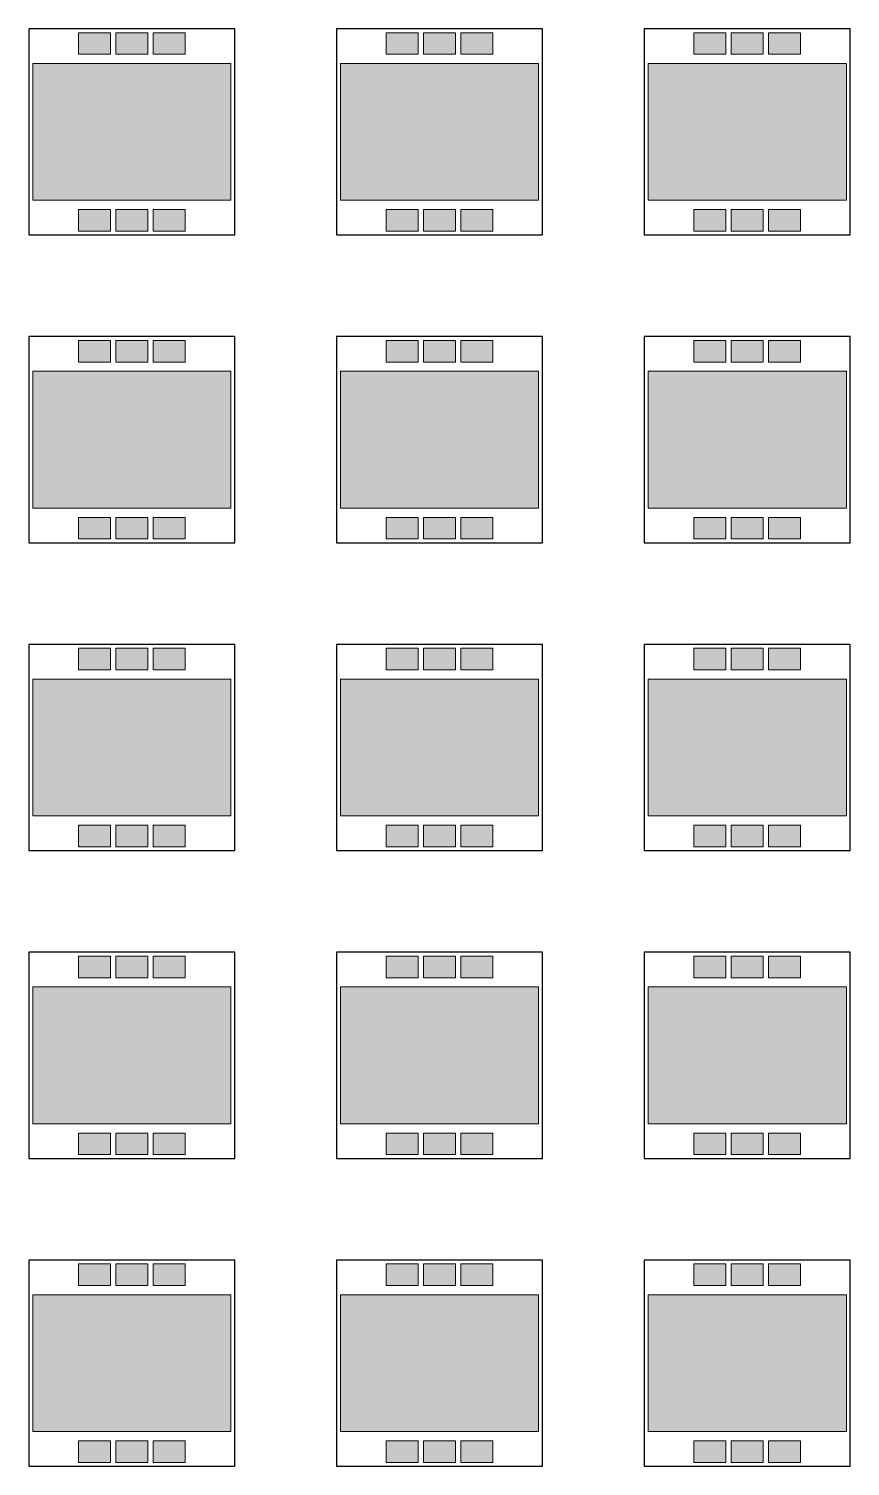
# Model space of a CAD drawing. Header units: inches. Extents: x -25 to 732, y -408 to 27.
# Drawn here: x 305.2 to 425.4, y -201.4 to 8.7 of the extents above; entities that cross this region are included whole.
import ezdxf

# ---------------------------------------------------------------- set-up
doc = ezdxf.new("R2010")
doc.units = ezdxf.units.IN
doc.header["$MEASUREMENT"] = 0
doc.layers.add('holder_squares', color=220, linetype='Continuous')
doc.layers.add('Layer 1', color=7, linetype='Continuous')

# ---------------------------------------------------------------- blocks, each defined once
blk = doc.blocks.new('block 37')
at = {"layer": 'Layer 1', "true_color": 0xffffff}
h = blk.add_hatch(color=7, dxfattribs=at)
h.dxf.hatch_style = 2
h.paths.add_polyline_path([(317.17, 5.01), (312.46, 5.01), (312.46, 8.16), (317.17, 8.16)])
h = blk.add_hatch(color=7, dxfattribs=at)
h.dxf.hatch_style = 2
h.paths.add_polyline_path([(322.64, 5.01), (317.92, 5.01), (317.92, 8.16), (322.64, 8.16)])
h = blk.add_hatch(color=7, dxfattribs=at)
h.dxf.hatch_style = 2
h.paths.add_polyline_path([(328.1, 5.01), (323.38, 5.01), (323.38, 8.16), (328.1, 8.16)])
at = {"layer": 'Layer 1', "lineweight": 0}
for points in [[(317.17, 5.01), (312.46, 5.01), (312.46, 8.16), (317.17, 8.16), (317.17, 5.01)], [(322.64, 5.01), (317.92, 5.01), (317.92, 8.16), (322.64, 8.16), (322.64, 5.01)], [(328.1, 5.01), (323.38, 5.01), (323.38, 8.16), (328.1, 8.16), (328.1, 5.01)]]:
    blk.add_lwpolyline(points, dxfattribs=at)
blk = doc.blocks.new('block 38')
at = {"layer": 'Layer 1', "true_color": 0xffffff}
h = blk.add_hatch(color=7, dxfattribs=at)
h.dxf.hatch_style = 2
h.paths.add_polyline_path([(317.17, -20.86), (312.46, -20.86), (312.46, -17.71), (317.17, -17.71)])
h = blk.add_hatch(color=7, dxfattribs=at)
h.dxf.hatch_style = 2
h.paths.add_polyline_path([(322.64, -20.86), (317.92, -20.86), (317.92, -17.71), (322.64, -17.71)])
h = blk.add_hatch(color=7, dxfattribs=at)
h.dxf.hatch_style = 2
h.paths.add_polyline_path([(328.1, -20.86), (323.38, -20.86), (323.38, -17.71), (328.1, -17.71)])
at = {"layer": 'Layer 1', "lineweight": 0}
for points in [[(317.17, -20.86), (312.46, -20.86), (312.46, -17.71), (317.17, -17.71), (317.17, -20.86)], [(322.64, -20.86), (317.92, -20.86), (317.92, -17.71), (322.64, -17.71), (322.64, -20.86)], [(328.1, -20.86), (323.38, -20.86), (323.38, -17.71), (328.1, -17.71), (328.1, -20.86)]]:
    blk.add_lwpolyline(points, dxfattribs=at)
blk = doc.blocks.new('block 36')
at = {"layer": 'Layer 1', "true_color": 0xffffff}
h = blk.add_hatch(color=7, dxfattribs=at)
h.dxf.hatch_style = 2
h.paths.add_polyline_path([(334.78, -16.34), (305.78, -16.34), (305.78, 3.66), (334.78, 3.66)])
at = {"layer": 'Layer 1', "lineweight": 0}
blk.add_lwpolyline([(334.78, -16.34), (305.78, -16.34), (305.78, 3.66), (334.78, 3.66), (334.78, -16.34)], dxfattribs=at)
at = {"layer": 'Layer 1'}
for name in ['block 37', 'block 38']:
    blk.add_blockref(name, (0, 0), dxfattribs=at)
blk = doc.blocks.new('block 35')
at = {"layer": 'Layer 1'}
blk.add_blockref('block 36', (0, 0), dxfattribs=at)
blk = doc.blocks.new('block 41')
at = {"layer": 'Layer 1', "true_color": 0xffffff}
h = blk.add_hatch(color=7, dxfattribs=at)
h.dxf.hatch_style = 2
h.paths.add_polyline_path([(362.17, 5.01), (357.46, 5.01), (357.46, 8.16), (362.17, 8.16)])
h = blk.add_hatch(color=7, dxfattribs=at)
h.dxf.hatch_style = 2
h.paths.add_polyline_path([(367.64, 5.01), (362.92, 5.01), (362.92, 8.16), (367.64, 8.16)])
h = blk.add_hatch(color=7, dxfattribs=at)
h.dxf.hatch_style = 2
h.paths.add_polyline_path([(373.1, 5.01), (368.38, 5.01), (368.38, 8.16), (373.1, 8.16)])
at = {"layer": 'Layer 1', "lineweight": 0}
for points in [[(362.17, 5.01), (357.46, 5.01), (357.46, 8.16), (362.17, 8.16), (362.17, 5.01)], [(367.64, 5.01), (362.92, 5.01), (362.92, 8.16), (367.64, 8.16), (367.64, 5.01)], [(373.1, 5.01), (368.38, 5.01), (368.38, 8.16), (373.1, 8.16), (373.1, 5.01)]]:
    blk.add_lwpolyline(points, dxfattribs=at)
blk = doc.blocks.new('block 42')
at = {"layer": 'Layer 1', "true_color": 0xffffff}
h = blk.add_hatch(color=7, dxfattribs=at)
h.dxf.hatch_style = 2
h.paths.add_polyline_path([(362.17, -20.86), (357.46, -20.86), (357.46, -17.71), (362.17, -17.71)])
h = blk.add_hatch(color=7, dxfattribs=at)
h.dxf.hatch_style = 2
h.paths.add_polyline_path([(367.64, -20.86), (362.92, -20.86), (362.92, -17.71), (367.64, -17.71)])
h = blk.add_hatch(color=7, dxfattribs=at)
h.dxf.hatch_style = 2
h.paths.add_polyline_path([(373.1, -20.86), (368.38, -20.86), (368.38, -17.71), (373.1, -17.71)])
at = {"layer": 'Layer 1', "lineweight": 0}
for points in [[(362.17, -20.86), (357.46, -20.86), (357.46, -17.71), (362.17, -17.71), (362.17, -20.86)], [(367.64, -20.86), (362.92, -20.86), (362.92, -17.71), (367.64, -17.71), (367.64, -20.86)], [(373.1, -20.86), (368.38, -20.86), (368.38, -17.71), (373.1, -17.71), (373.1, -20.86)]]:
    blk.add_lwpolyline(points, dxfattribs=at)
blk = doc.blocks.new('block 40')
at = {"layer": 'Layer 1', "true_color": 0xffffff}
h = blk.add_hatch(color=7, dxfattribs=at)
h.dxf.hatch_style = 2
h.paths.add_polyline_path([(379.78, -16.34), (350.78, -16.34), (350.78, 3.66), (379.78, 3.66)])
at = {"layer": 'Layer 1', "lineweight": 0}
blk.add_lwpolyline([(379.78, -16.34), (350.78, -16.34), (350.78, 3.66), (379.78, 3.66), (379.78, -16.34)], dxfattribs=at)
at = {"layer": 'Layer 1'}
for name in ['block 41', 'block 42']:
    blk.add_blockref(name, (0, 0), dxfattribs=at)
blk = doc.blocks.new('block 39')
at = {"layer": 'Layer 1'}
blk.add_blockref('block 40', (0, 0), dxfattribs=at)
blk = doc.blocks.new('block 45')
at = {"layer": 'Layer 1', "true_color": 0xffffff}
h = blk.add_hatch(color=7, dxfattribs=at)
h.dxf.hatch_style = 2
h.paths.add_polyline_path([(407.17, 5.01), (402.46, 5.01), (402.46, 8.16), (407.17, 8.16)])
h = blk.add_hatch(color=7, dxfattribs=at)
h.dxf.hatch_style = 2
h.paths.add_polyline_path([(412.64, 5.01), (407.92, 5.01), (407.92, 8.16), (412.64, 8.16)])
h = blk.add_hatch(color=7, dxfattribs=at)
h.dxf.hatch_style = 2
h.paths.add_polyline_path([(418.1, 5.01), (413.38, 5.01), (413.38, 8.16), (418.1, 8.16)])
at = {"layer": 'Layer 1', "lineweight": 0}
for points in [[(407.17, 5.01), (402.46, 5.01), (402.46, 8.16), (407.17, 8.16), (407.17, 5.01)], [(412.64, 5.01), (407.92, 5.01), (407.92, 8.16), (412.64, 8.16), (412.64, 5.01)], [(418.1, 5.01), (413.38, 5.01), (413.38, 8.16), (418.1, 8.16), (418.1, 5.01)]]:
    blk.add_lwpolyline(points, dxfattribs=at)
blk = doc.blocks.new('block 46')
at = {"layer": 'Layer 1', "true_color": 0xffffff}
h = blk.add_hatch(color=7, dxfattribs=at)
h.dxf.hatch_style = 2
h.paths.add_polyline_path([(407.17, -20.86), (402.46, -20.86), (402.46, -17.71), (407.17, -17.71)])
h = blk.add_hatch(color=7, dxfattribs=at)
h.dxf.hatch_style = 2
h.paths.add_polyline_path([(412.64, -20.86), (407.92, -20.86), (407.92, -17.71), (412.64, -17.71)])
h = blk.add_hatch(color=7, dxfattribs=at)
h.dxf.hatch_style = 2
h.paths.add_polyline_path([(418.1, -20.86), (413.38, -20.86), (413.38, -17.71), (418.1, -17.71)])
at = {"layer": 'Layer 1', "lineweight": 0}
for points in [[(407.17, -20.86), (402.46, -20.86), (402.46, -17.71), (407.17, -17.71), (407.17, -20.86)], [(412.64, -20.86), (407.92, -20.86), (407.92, -17.71), (412.64, -17.71), (412.64, -20.86)], [(418.1, -20.86), (413.38, -20.86), (413.38, -17.71), (418.1, -17.71), (418.1, -20.86)]]:
    blk.add_lwpolyline(points, dxfattribs=at)
blk = doc.blocks.new('block 44')
at = {"layer": 'Layer 1', "true_color": 0xffffff}
h = blk.add_hatch(color=7, dxfattribs=at)
h.dxf.hatch_style = 2
h.paths.add_polyline_path([(424.78, -16.34), (395.78, -16.34), (395.78, 3.66), (424.78, 3.66)])
at = {"layer": 'Layer 1', "lineweight": 0}
blk.add_lwpolyline([(424.78, -16.34), (395.78, -16.34), (395.78, 3.66), (424.78, 3.66), (424.78, -16.34)], dxfattribs=at)
at = {"layer": 'Layer 1'}
for name in ['block 45', 'block 46']:
    blk.add_blockref(name, (0, 0), dxfattribs=at)
blk = doc.blocks.new('block 43')
at = {"layer": 'Layer 1'}
blk.add_blockref('block 44', (0, 0), dxfattribs=at)
blk = doc.blocks.new('block 6')
at = {"layer": 'Layer 1'}
for name in ['block 35', 'block 39', 'block 43']:
    blk.add_blockref(name, (0, 0), dxfattribs=at)
blk = doc.blocks.new('block 78')
at = {"layer": 'Layer 1', "true_color": 0xffffff}
h = blk.add_hatch(color=7, dxfattribs=at)
h.dxf.hatch_style = 2
h.paths.add_polyline_path([(317.17, -39.99), (312.46, -39.99), (312.46, -36.84), (317.17, -36.84)])
h = blk.add_hatch(color=7, dxfattribs=at)
h.dxf.hatch_style = 2
h.paths.add_polyline_path([(322.64, -39.99), (317.92, -39.99), (317.92, -36.84), (322.64, -36.84)])
h = blk.add_hatch(color=7, dxfattribs=at)
h.dxf.hatch_style = 2
h.paths.add_polyline_path([(328.1, -39.99), (323.38, -39.99), (323.38, -36.84), (328.1, -36.84)])
at = {"layer": 'Layer 1', "lineweight": 0}
for points in [[(317.17, -39.99), (312.46, -39.99), (312.46, -36.84), (317.17, -36.84), (317.17, -39.99)], [(322.64, -39.99), (317.92, -39.99), (317.92, -36.84), (322.64, -36.84), (322.64, -39.99)], [(328.1, -39.99), (323.38, -39.99), (323.38, -36.84), (328.1, -36.84), (328.1, -39.99)]]:
    blk.add_lwpolyline(points, dxfattribs=at)
blk = doc.blocks.new('block 79')
at = {"layer": 'Layer 1', "true_color": 0xffffff}
h = blk.add_hatch(color=7, dxfattribs=at)
h.dxf.hatch_style = 2
h.paths.add_polyline_path([(317.17, -65.86), (312.46, -65.86), (312.46, -62.71), (317.17, -62.71)])
h = blk.add_hatch(color=7, dxfattribs=at)
h.dxf.hatch_style = 2
h.paths.add_polyline_path([(322.64, -65.86), (317.92, -65.86), (317.92, -62.71), (322.64, -62.71)])
h = blk.add_hatch(color=7, dxfattribs=at)
h.dxf.hatch_style = 2
h.paths.add_polyline_path([(328.1, -65.86), (323.38, -65.86), (323.38, -62.71), (328.1, -62.71)])
at = {"layer": 'Layer 1', "lineweight": 0}
for points in [[(317.17, -65.86), (312.46, -65.86), (312.46, -62.71), (317.17, -62.71), (317.17, -65.86)], [(322.64, -65.86), (317.92, -65.86), (317.92, -62.71), (322.64, -62.71), (322.64, -65.86)], [(328.1, -65.86), (323.38, -65.86), (323.38, -62.71), (328.1, -62.71), (328.1, -65.86)]]:
    blk.add_lwpolyline(points, dxfattribs=at)
blk = doc.blocks.new('block 77')
at = {"layer": 'Layer 1', "true_color": 0xffffff}
h = blk.add_hatch(color=7, dxfattribs=at)
h.dxf.hatch_style = 2
h.paths.add_polyline_path([(334.78, -61.34), (305.78, -61.34), (305.78, -41.34), (334.78, -41.34)])
at = {"layer": 'Layer 1', "lineweight": 0}
blk.add_lwpolyline([(334.78, -61.34), (305.78, -61.34), (305.78, -41.34), (334.78, -41.34), (334.78, -61.34)], dxfattribs=at)
at = {"layer": 'Layer 1'}
for name in ['block 78', 'block 79']:
    blk.add_blockref(name, (0, 0), dxfattribs=at)
blk = doc.blocks.new('block 76')
at = {"layer": 'Layer 1'}
blk.add_blockref('block 77', (0, 0), dxfattribs=at)
blk = doc.blocks.new('block 82')
at = {"layer": 'Layer 1', "true_color": 0xffffff}
h = blk.add_hatch(color=7, dxfattribs=at)
h.dxf.hatch_style = 2
h.paths.add_polyline_path([(362.17, -39.99), (357.46, -39.99), (357.46, -36.84), (362.17, -36.84)])
h = blk.add_hatch(color=7, dxfattribs=at)
h.dxf.hatch_style = 2
h.paths.add_polyline_path([(367.64, -39.99), (362.92, -39.99), (362.92, -36.84), (367.64, -36.84)])
h = blk.add_hatch(color=7, dxfattribs=at)
h.dxf.hatch_style = 2
h.paths.add_polyline_path([(373.1, -39.99), (368.38, -39.99), (368.38, -36.84), (373.1, -36.84)])
at = {"layer": 'Layer 1', "lineweight": 0}
for points in [[(362.17, -39.99), (357.46, -39.99), (357.46, -36.84), (362.17, -36.84), (362.17, -39.99)], [(367.64, -39.99), (362.92, -39.99), (362.92, -36.84), (367.64, -36.84), (367.64, -39.99)], [(373.1, -39.99), (368.38, -39.99), (368.38, -36.84), (373.1, -36.84), (373.1, -39.99)]]:
    blk.add_lwpolyline(points, dxfattribs=at)
blk = doc.blocks.new('block 83')
at = {"layer": 'Layer 1', "true_color": 0xffffff}
h = blk.add_hatch(color=7, dxfattribs=at)
h.dxf.hatch_style = 2
h.paths.add_polyline_path([(362.17, -65.86), (357.46, -65.86), (357.46, -62.71), (362.17, -62.71)])
h = blk.add_hatch(color=7, dxfattribs=at)
h.dxf.hatch_style = 2
h.paths.add_polyline_path([(367.64, -65.86), (362.92, -65.86), (362.92, -62.71), (367.64, -62.71)])
h = blk.add_hatch(color=7, dxfattribs=at)
h.dxf.hatch_style = 2
h.paths.add_polyline_path([(373.1, -65.86), (368.38, -65.86), (368.38, -62.71), (373.1, -62.71)])
at = {"layer": 'Layer 1', "lineweight": 0}
for points in [[(362.17, -65.86), (357.46, -65.86), (357.46, -62.71), (362.17, -62.71), (362.17, -65.86)], [(367.64, -65.86), (362.92, -65.86), (362.92, -62.71), (367.64, -62.71), (367.64, -65.86)], [(373.1, -65.86), (368.38, -65.86), (368.38, -62.71), (373.1, -62.71), (373.1, -65.86)]]:
    blk.add_lwpolyline(points, dxfattribs=at)
blk = doc.blocks.new('block 81')
at = {"layer": 'Layer 1', "true_color": 0xffffff}
h = blk.add_hatch(color=7, dxfattribs=at)
h.dxf.hatch_style = 2
h.paths.add_polyline_path([(379.78, -61.34), (350.78, -61.34), (350.78, -41.34), (379.78, -41.34)])
at = {"layer": 'Layer 1', "lineweight": 0}
blk.add_lwpolyline([(379.78, -61.34), (350.78, -61.34), (350.78, -41.34), (379.78, -41.34), (379.78, -61.34)], dxfattribs=at)
at = {"layer": 'Layer 1'}
for name in ['block 82', 'block 83']:
    blk.add_blockref(name, (0, 0), dxfattribs=at)
blk = doc.blocks.new('block 80')
at = {"layer": 'Layer 1'}
blk.add_blockref('block 81', (0, 0), dxfattribs=at)
blk = doc.blocks.new('block 86')
at = {"layer": 'Layer 1', "true_color": 0xffffff}
h = blk.add_hatch(color=7, dxfattribs=at)
h.dxf.hatch_style = 2
h.paths.add_polyline_path([(407.17, -39.99), (402.46, -39.99), (402.46, -36.84), (407.17, -36.84)])
h = blk.add_hatch(color=7, dxfattribs=at)
h.dxf.hatch_style = 2
h.paths.add_polyline_path([(412.64, -39.99), (407.92, -39.99), (407.92, -36.84), (412.64, -36.84)])
h = blk.add_hatch(color=7, dxfattribs=at)
h.dxf.hatch_style = 2
h.paths.add_polyline_path([(418.1, -39.99), (413.38, -39.99), (413.38, -36.84), (418.1, -36.84)])
at = {"layer": 'Layer 1', "lineweight": 0}
for points in [[(407.17, -39.99), (402.46, -39.99), (402.46, -36.84), (407.17, -36.84), (407.17, -39.99)], [(412.64, -39.99), (407.92, -39.99), (407.92, -36.84), (412.64, -36.84), (412.64, -39.99)], [(418.1, -39.99), (413.38, -39.99), (413.38, -36.84), (418.1, -36.84), (418.1, -39.99)]]:
    blk.add_lwpolyline(points, dxfattribs=at)
blk = doc.blocks.new('block 87')
at = {"layer": 'Layer 1', "true_color": 0xffffff}
h = blk.add_hatch(color=7, dxfattribs=at)
h.dxf.hatch_style = 2
h.paths.add_polyline_path([(407.17, -65.86), (402.46, -65.86), (402.46, -62.71), (407.17, -62.71)])
h = blk.add_hatch(color=7, dxfattribs=at)
h.dxf.hatch_style = 2
h.paths.add_polyline_path([(412.64, -65.86), (407.92, -65.86), (407.92, -62.71), (412.64, -62.71)])
h = blk.add_hatch(color=7, dxfattribs=at)
h.dxf.hatch_style = 2
h.paths.add_polyline_path([(418.1, -65.86), (413.38, -65.86), (413.38, -62.71), (418.1, -62.71)])
at = {"layer": 'Layer 1', "lineweight": 0}
for points in [[(407.17, -65.86), (402.46, -65.86), (402.46, -62.71), (407.17, -62.71), (407.17, -65.86)], [(412.64, -65.86), (407.92, -65.86), (407.92, -62.71), (412.64, -62.71), (412.64, -65.86)], [(418.1, -65.86), (413.38, -65.86), (413.38, -62.71), (418.1, -62.71), (418.1, -65.86)]]:
    blk.add_lwpolyline(points, dxfattribs=at)
blk = doc.blocks.new('block 85')
at = {"layer": 'Layer 1', "true_color": 0xffffff}
h = blk.add_hatch(color=7, dxfattribs=at)
h.dxf.hatch_style = 2
h.paths.add_polyline_path([(424.78, -61.34), (395.78, -61.34), (395.78, -41.34), (424.78, -41.34)])
at = {"layer": 'Layer 1', "lineweight": 0}
blk.add_lwpolyline([(424.78, -61.34), (395.78, -61.34), (395.78, -41.34), (424.78, -41.34), (424.78, -61.34)], dxfattribs=at)
at = {"layer": 'Layer 1'}
for name in ['block 86', 'block 87']:
    blk.add_blockref(name, (0, 0), dxfattribs=at)
blk = doc.blocks.new('block 84')
at = {"layer": 'Layer 1'}
blk.add_blockref('block 85', (0, 0), dxfattribs=at)
blk = doc.blocks.new('block 47')
at = {"layer": 'Layer 1'}
for name in ['block 76', 'block 80', 'block 84']:
    blk.add_blockref(name, (0, 0), dxfattribs=at)
blk = doc.blocks.new('block 119')
at = {"layer": 'Layer 1', "true_color": 0xffffff}
h = blk.add_hatch(color=7, dxfattribs=at)
h.dxf.hatch_style = 2
h.paths.add_polyline_path([(317.17, -84.99), (312.46, -84.99), (312.46, -81.84), (317.17, -81.84)])
h = blk.add_hatch(color=7, dxfattribs=at)
h.dxf.hatch_style = 2
h.paths.add_polyline_path([(322.64, -84.99), (317.92, -84.99), (317.92, -81.84), (322.64, -81.84)])
h = blk.add_hatch(color=7, dxfattribs=at)
h.dxf.hatch_style = 2
h.paths.add_polyline_path([(328.1, -84.99), (323.38, -84.99), (323.38, -81.84), (328.1, -81.84)])
at = {"layer": 'Layer 1', "lineweight": 0}
for points in [[(317.17, -84.99), (312.46, -84.99), (312.46, -81.84), (317.17, -81.84), (317.17, -84.99)], [(322.64, -84.99), (317.92, -84.99), (317.92, -81.84), (322.64, -81.84), (322.64, -84.99)], [(328.1, -84.99), (323.38, -84.99), (323.38, -81.84), (328.1, -81.84), (328.1, -84.99)]]:
    blk.add_lwpolyline(points, dxfattribs=at)
blk = doc.blocks.new('block 120')
at = {"layer": 'Layer 1', "true_color": 0xffffff}
h = blk.add_hatch(color=7, dxfattribs=at)
h.dxf.hatch_style = 2
h.paths.add_polyline_path([(317.17, -110.86), (312.46, -110.86), (312.46, -107.71), (317.17, -107.71)])
h = blk.add_hatch(color=7, dxfattribs=at)
h.dxf.hatch_style = 2
h.paths.add_polyline_path([(322.64, -110.86), (317.92, -110.86), (317.92, -107.71), (322.64, -107.71)])
h = blk.add_hatch(color=7, dxfattribs=at)
h.dxf.hatch_style = 2
h.paths.add_polyline_path([(328.1, -110.86), (323.38, -110.86), (323.38, -107.71), (328.1, -107.71)])
at = {"layer": 'Layer 1', "lineweight": 0}
for points in [[(317.17, -110.86), (312.46, -110.86), (312.46, -107.71), (317.17, -107.71), (317.17, -110.86)], [(322.64, -110.86), (317.92, -110.86), (317.92, -107.71), (322.64, -107.71), (322.64, -110.86)], [(328.1, -110.86), (323.38, -110.86), (323.38, -107.71), (328.1, -107.71), (328.1, -110.86)]]:
    blk.add_lwpolyline(points, dxfattribs=at)
blk = doc.blocks.new('block 118')
at = {"layer": 'Layer 1', "true_color": 0xffffff}
h = blk.add_hatch(color=7, dxfattribs=at)
h.dxf.hatch_style = 2
h.paths.add_polyline_path([(334.78, -106.34), (305.78, -106.34), (305.78, -86.34), (334.78, -86.34)])
at = {"layer": 'Layer 1', "lineweight": 0}
blk.add_lwpolyline([(334.78, -106.34), (305.78, -106.34), (305.78, -86.34), (334.78, -86.34), (334.78, -106.34)], dxfattribs=at)
at = {"layer": 'Layer 1'}
for name in ['block 119', 'block 120']:
    blk.add_blockref(name, (0, 0), dxfattribs=at)
blk = doc.blocks.new('block 117')
at = {"layer": 'Layer 1'}
blk.add_blockref('block 118', (0, 0), dxfattribs=at)
blk = doc.blocks.new('block 123')
at = {"layer": 'Layer 1', "true_color": 0xffffff}
h = blk.add_hatch(color=7, dxfattribs=at)
h.dxf.hatch_style = 2
h.paths.add_polyline_path([(362.17, -84.99), (357.46, -84.99), (357.46, -81.84), (362.17, -81.84)])
h = blk.add_hatch(color=7, dxfattribs=at)
h.dxf.hatch_style = 2
h.paths.add_polyline_path([(367.64, -84.99), (362.92, -84.99), (362.92, -81.84), (367.64, -81.84)])
h = blk.add_hatch(color=7, dxfattribs=at)
h.dxf.hatch_style = 2
h.paths.add_polyline_path([(373.1, -84.99), (368.38, -84.99), (368.38, -81.84), (373.1, -81.84)])
at = {"layer": 'Layer 1', "lineweight": 0}
for points in [[(362.17, -84.99), (357.46, -84.99), (357.46, -81.84), (362.17, -81.84), (362.17, -84.99)], [(367.64, -84.99), (362.92, -84.99), (362.92, -81.84), (367.64, -81.84), (367.64, -84.99)], [(373.1, -84.99), (368.38, -84.99), (368.38, -81.84), (373.1, -81.84), (373.1, -84.99)]]:
    blk.add_lwpolyline(points, dxfattribs=at)
blk = doc.blocks.new('block 124')
at = {"layer": 'Layer 1', "true_color": 0xffffff}
h = blk.add_hatch(color=7, dxfattribs=at)
h.dxf.hatch_style = 2
h.paths.add_polyline_path([(362.17, -110.86), (357.46, -110.86), (357.46, -107.71), (362.17, -107.71)])
h = blk.add_hatch(color=7, dxfattribs=at)
h.dxf.hatch_style = 2
h.paths.add_polyline_path([(367.64, -110.86), (362.92, -110.86), (362.92, -107.71), (367.64, -107.71)])
h = blk.add_hatch(color=7, dxfattribs=at)
h.dxf.hatch_style = 2
h.paths.add_polyline_path([(373.1, -110.86), (368.38, -110.86), (368.38, -107.71), (373.1, -107.71)])
at = {"layer": 'Layer 1', "lineweight": 0}
for points in [[(362.17, -110.86), (357.46, -110.86), (357.46, -107.71), (362.17, -107.71), (362.17, -110.86)], [(367.64, -110.86), (362.92, -110.86), (362.92, -107.71), (367.64, -107.71), (367.64, -110.86)], [(373.1, -110.86), (368.38, -110.86), (368.38, -107.71), (373.1, -107.71), (373.1, -110.86)]]:
    blk.add_lwpolyline(points, dxfattribs=at)
blk = doc.blocks.new('block 122')
at = {"layer": 'Layer 1', "true_color": 0xffffff}
h = blk.add_hatch(color=7, dxfattribs=at)
h.dxf.hatch_style = 2
h.paths.add_polyline_path([(379.78, -106.34), (350.78, -106.34), (350.78, -86.34), (379.78, -86.34)])
at = {"layer": 'Layer 1', "lineweight": 0}
blk.add_lwpolyline([(379.78, -106.34), (350.78, -106.34), (350.78, -86.34), (379.78, -86.34), (379.78, -106.34)], dxfattribs=at)
at = {"layer": 'Layer 1'}
for name in ['block 123', 'block 124']:
    blk.add_blockref(name, (0, 0), dxfattribs=at)
blk = doc.blocks.new('block 121')
at = {"layer": 'Layer 1'}
blk.add_blockref('block 122', (0, 0), dxfattribs=at)
blk = doc.blocks.new('block 127')
at = {"layer": 'Layer 1', "true_color": 0xffffff}
h = blk.add_hatch(color=7, dxfattribs=at)
h.dxf.hatch_style = 2
h.paths.add_polyline_path([(407.17, -84.99), (402.46, -84.99), (402.46, -81.84), (407.17, -81.84)])
h = blk.add_hatch(color=7, dxfattribs=at)
h.dxf.hatch_style = 2
h.paths.add_polyline_path([(412.64, -84.99), (407.92, -84.99), (407.92, -81.84), (412.64, -81.84)])
h = blk.add_hatch(color=7, dxfattribs=at)
h.dxf.hatch_style = 2
h.paths.add_polyline_path([(418.1, -84.99), (413.38, -84.99), (413.38, -81.84), (418.1, -81.84)])
at = {"layer": 'Layer 1', "lineweight": 0}
for points in [[(407.17, -84.99), (402.46, -84.99), (402.46, -81.84), (407.17, -81.84), (407.17, -84.99)], [(412.64, -84.99), (407.92, -84.99), (407.92, -81.84), (412.64, -81.84), (412.64, -84.99)], [(418.1, -84.99), (413.38, -84.99), (413.38, -81.84), (418.1, -81.84), (418.1, -84.99)]]:
    blk.add_lwpolyline(points, dxfattribs=at)
blk = doc.blocks.new('block 128')
at = {"layer": 'Layer 1', "true_color": 0xffffff}
h = blk.add_hatch(color=7, dxfattribs=at)
h.dxf.hatch_style = 2
h.paths.add_polyline_path([(407.17, -110.86), (402.46, -110.86), (402.46, -107.71), (407.17, -107.71)])
h = blk.add_hatch(color=7, dxfattribs=at)
h.dxf.hatch_style = 2
h.paths.add_polyline_path([(412.64, -110.86), (407.92, -110.86), (407.92, -107.71), (412.64, -107.71)])
h = blk.add_hatch(color=7, dxfattribs=at)
h.dxf.hatch_style = 2
h.paths.add_polyline_path([(418.1, -110.86), (413.38, -110.86), (413.38, -107.71), (418.1, -107.71)])
at = {"layer": 'Layer 1', "lineweight": 0}
for points in [[(407.17, -110.86), (402.46, -110.86), (402.46, -107.71), (407.17, -107.71), (407.17, -110.86)], [(412.64, -110.86), (407.92, -110.86), (407.92, -107.71), (412.64, -107.71), (412.64, -110.86)], [(418.1, -110.86), (413.38, -110.86), (413.38, -107.71), (418.1, -107.71), (418.1, -110.86)]]:
    blk.add_lwpolyline(points, dxfattribs=at)
blk = doc.blocks.new('block 126')
at = {"layer": 'Layer 1', "true_color": 0xffffff}
h = blk.add_hatch(color=7, dxfattribs=at)
h.dxf.hatch_style = 2
h.paths.add_polyline_path([(424.78, -106.34), (395.78, -106.34), (395.78, -86.34), (424.78, -86.34)])
at = {"layer": 'Layer 1', "lineweight": 0}
blk.add_lwpolyline([(424.78, -106.34), (395.78, -106.34), (395.78, -86.34), (424.78, -86.34), (424.78, -106.34)], dxfattribs=at)
at = {"layer": 'Layer 1'}
for name in ['block 127', 'block 128']:
    blk.add_blockref(name, (0, 0), dxfattribs=at)
blk = doc.blocks.new('block 125')
at = {"layer": 'Layer 1'}
blk.add_blockref('block 126', (0, 0), dxfattribs=at)
blk = doc.blocks.new('block 88')
at = {"layer": 'Layer 1'}
for name in ['block 117', 'block 121', 'block 125']:
    blk.add_blockref(name, (0, 0), dxfattribs=at)
blk = doc.blocks.new('block 160')
at = {"layer": 'Layer 1', "true_color": 0xffffff}
h = blk.add_hatch(color=7, dxfattribs=at)
h.dxf.hatch_style = 2
h.paths.add_polyline_path([(317.17, -129.99), (312.46, -129.99), (312.46, -126.84), (317.17, -126.84)])
h = blk.add_hatch(color=7, dxfattribs=at)
h.dxf.hatch_style = 2
h.paths.add_polyline_path([(322.64, -129.99), (317.92, -129.99), (317.92, -126.84), (322.64, -126.84)])
h = blk.add_hatch(color=7, dxfattribs=at)
h.dxf.hatch_style = 2
h.paths.add_polyline_path([(328.1, -129.99), (323.38, -129.99), (323.38, -126.84), (328.1, -126.84)])
at = {"layer": 'Layer 1', "lineweight": 0}
for points in [[(317.17, -129.99), (312.46, -129.99), (312.46, -126.84), (317.17, -126.84), (317.17, -129.99)], [(322.64, -129.99), (317.92, -129.99), (317.92, -126.84), (322.64, -126.84), (322.64, -129.99)], [(328.1, -129.99), (323.38, -129.99), (323.38, -126.84), (328.1, -126.84), (328.1, -129.99)]]:
    blk.add_lwpolyline(points, dxfattribs=at)
blk = doc.blocks.new('block 161')
at = {"layer": 'Layer 1', "true_color": 0xffffff}
h = blk.add_hatch(color=7, dxfattribs=at)
h.dxf.hatch_style = 2
h.paths.add_polyline_path([(317.17, -155.86), (312.46, -155.86), (312.46, -152.71), (317.17, -152.71)])
h = blk.add_hatch(color=7, dxfattribs=at)
h.dxf.hatch_style = 2
h.paths.add_polyline_path([(322.64, -155.86), (317.92, -155.86), (317.92, -152.71), (322.64, -152.71)])
h = blk.add_hatch(color=7, dxfattribs=at)
h.dxf.hatch_style = 2
h.paths.add_polyline_path([(328.1, -155.86), (323.38, -155.86), (323.38, -152.71), (328.1, -152.71)])
at = {"layer": 'Layer 1', "lineweight": 0}
for points in [[(317.17, -155.86), (312.46, -155.86), (312.46, -152.71), (317.17, -152.71), (317.17, -155.86)], [(322.64, -155.86), (317.92, -155.86), (317.92, -152.71), (322.64, -152.71), (322.64, -155.86)], [(328.1, -155.86), (323.38, -155.86), (323.38, -152.71), (328.1, -152.71), (328.1, -155.86)]]:
    blk.add_lwpolyline(points, dxfattribs=at)
blk = doc.blocks.new('block 159')
at = {"layer": 'Layer 1', "true_color": 0xffffff}
h = blk.add_hatch(color=7, dxfattribs=at)
h.dxf.hatch_style = 2
h.paths.add_polyline_path([(334.78, -151.34), (305.78, -151.34), (305.78, -131.34), (334.78, -131.34)])
at = {"layer": 'Layer 1', "lineweight": 0}
blk.add_lwpolyline([(334.78, -151.34), (305.78, -151.34), (305.78, -131.34), (334.78, -131.34), (334.78, -151.34)], dxfattribs=at)
at = {"layer": 'Layer 1'}
for name in ['block 160', 'block 161']:
    blk.add_blockref(name, (0, 0), dxfattribs=at)
blk = doc.blocks.new('block 158')
at = {"layer": 'Layer 1'}
blk.add_blockref('block 159', (0, 0), dxfattribs=at)
blk = doc.blocks.new('block 164')
at = {"layer": 'Layer 1', "true_color": 0xffffff}
h = blk.add_hatch(color=7, dxfattribs=at)
h.dxf.hatch_style = 2
h.paths.add_polyline_path([(362.17, -129.99), (357.46, -129.99), (357.46, -126.84), (362.17, -126.84)])
h = blk.add_hatch(color=7, dxfattribs=at)
h.dxf.hatch_style = 2
h.paths.add_polyline_path([(367.64, -129.99), (362.92, -129.99), (362.92, -126.84), (367.64, -126.84)])
h = blk.add_hatch(color=7, dxfattribs=at)
h.dxf.hatch_style = 2
h.paths.add_polyline_path([(373.1, -129.99), (368.38, -129.99), (368.38, -126.84), (373.1, -126.84)])
at = {"layer": 'Layer 1', "lineweight": 0}
for points in [[(362.17, -129.99), (357.46, -129.99), (357.46, -126.84), (362.17, -126.84), (362.17, -129.99)], [(367.64, -129.99), (362.92, -129.99), (362.92, -126.84), (367.64, -126.84), (367.64, -129.99)], [(373.1, -129.99), (368.38, -129.99), (368.38, -126.84), (373.1, -126.84), (373.1, -129.99)]]:
    blk.add_lwpolyline(points, dxfattribs=at)
blk = doc.blocks.new('block 165')
at = {"layer": 'Layer 1', "true_color": 0xffffff}
h = blk.add_hatch(color=7, dxfattribs=at)
h.dxf.hatch_style = 2
h.paths.add_polyline_path([(362.17, -155.86), (357.46, -155.86), (357.46, -152.71), (362.17, -152.71)])
h = blk.add_hatch(color=7, dxfattribs=at)
h.dxf.hatch_style = 2
h.paths.add_polyline_path([(367.64, -155.86), (362.92, -155.86), (362.92, -152.71), (367.64, -152.71)])
h = blk.add_hatch(color=7, dxfattribs=at)
h.dxf.hatch_style = 2
h.paths.add_polyline_path([(373.1, -155.86), (368.38, -155.86), (368.38, -152.71), (373.1, -152.71)])
at = {"layer": 'Layer 1', "lineweight": 0}
for points in [[(362.17, -155.86), (357.46, -155.86), (357.46, -152.71), (362.17, -152.71), (362.17, -155.86)], [(367.64, -155.86), (362.92, -155.86), (362.92, -152.71), (367.64, -152.71), (367.64, -155.86)], [(373.1, -155.86), (368.38, -155.86), (368.38, -152.71), (373.1, -152.71), (373.1, -155.86)]]:
    blk.add_lwpolyline(points, dxfattribs=at)
blk = doc.blocks.new('block 163')
at = {"layer": 'Layer 1', "true_color": 0xffffff}
h = blk.add_hatch(color=7, dxfattribs=at)
h.dxf.hatch_style = 2
h.paths.add_polyline_path([(379.78, -151.34), (350.78, -151.34), (350.78, -131.34), (379.78, -131.34)])
at = {"layer": 'Layer 1', "lineweight": 0}
blk.add_lwpolyline([(379.78, -151.34), (350.78, -151.34), (350.78, -131.34), (379.78, -131.34), (379.78, -151.34)], dxfattribs=at)
at = {"layer": 'Layer 1'}
for name in ['block 164', 'block 165']:
    blk.add_blockref(name, (0, 0), dxfattribs=at)
blk = doc.blocks.new('block 162')
at = {"layer": 'Layer 1'}
blk.add_blockref('block 163', (0, 0), dxfattribs=at)
blk = doc.blocks.new('block 168')
at = {"layer": 'Layer 1', "true_color": 0xffffff}
h = blk.add_hatch(color=7, dxfattribs=at)
h.dxf.hatch_style = 2
h.paths.add_polyline_path([(407.17, -129.99), (402.46, -129.99), (402.46, -126.84), (407.17, -126.84)])
h = blk.add_hatch(color=7, dxfattribs=at)
h.dxf.hatch_style = 2
h.paths.add_polyline_path([(412.64, -129.99), (407.92, -129.99), (407.92, -126.84), (412.64, -126.84)])
h = blk.add_hatch(color=7, dxfattribs=at)
h.dxf.hatch_style = 2
h.paths.add_polyline_path([(418.1, -129.99), (413.38, -129.99), (413.38, -126.84), (418.1, -126.84)])
at = {"layer": 'Layer 1', "lineweight": 0}
for points in [[(407.17, -129.99), (402.46, -129.99), (402.46, -126.84), (407.17, -126.84), (407.17, -129.99)], [(412.64, -129.99), (407.92, -129.99), (407.92, -126.84), (412.64, -126.84), (412.64, -129.99)], [(418.1, -129.99), (413.38, -129.99), (413.38, -126.84), (418.1, -126.84), (418.1, -129.99)]]:
    blk.add_lwpolyline(points, dxfattribs=at)
blk = doc.blocks.new('block 169')
at = {"layer": 'Layer 1', "true_color": 0xffffff}
h = blk.add_hatch(color=7, dxfattribs=at)
h.dxf.hatch_style = 2
h.paths.add_polyline_path([(407.17, -155.86), (402.46, -155.86), (402.46, -152.71), (407.17, -152.71)])
h = blk.add_hatch(color=7, dxfattribs=at)
h.dxf.hatch_style = 2
h.paths.add_polyline_path([(412.64, -155.86), (407.92, -155.86), (407.92, -152.71), (412.64, -152.71)])
h = blk.add_hatch(color=7, dxfattribs=at)
h.dxf.hatch_style = 2
h.paths.add_polyline_path([(418.1, -155.86), (413.38, -155.86), (413.38, -152.71), (418.1, -152.71)])
at = {"layer": 'Layer 1', "lineweight": 0}
for points in [[(407.17, -155.86), (402.46, -155.86), (402.46, -152.71), (407.17, -152.71), (407.17, -155.86)], [(412.64, -155.86), (407.92, -155.86), (407.92, -152.71), (412.64, -152.71), (412.64, -155.86)], [(418.1, -155.86), (413.38, -155.86), (413.38, -152.71), (418.1, -152.71), (418.1, -155.86)]]:
    blk.add_lwpolyline(points, dxfattribs=at)
blk = doc.blocks.new('block 167')
at = {"layer": 'Layer 1', "true_color": 0xffffff}
h = blk.add_hatch(color=7, dxfattribs=at)
h.dxf.hatch_style = 2
h.paths.add_polyline_path([(424.78, -151.34), (395.78, -151.34), (395.78, -131.34), (424.78, -131.34)])
at = {"layer": 'Layer 1', "lineweight": 0}
blk.add_lwpolyline([(424.78, -151.34), (395.78, -151.34), (395.78, -131.34), (424.78, -131.34), (424.78, -151.34)], dxfattribs=at)
at = {"layer": 'Layer 1'}
for name in ['block 168', 'block 169']:
    blk.add_blockref(name, (0, 0), dxfattribs=at)
blk = doc.blocks.new('block 166')
at = {"layer": 'Layer 1'}
blk.add_blockref('block 167', (0, 0), dxfattribs=at)
blk = doc.blocks.new('block 129')
at = {"layer": 'Layer 1'}
for name in ['block 158', 'block 162', 'block 166']:
    blk.add_blockref(name, (0, 0), dxfattribs=at)
blk = doc.blocks.new('block 201')
at = {"layer": 'Layer 1', "true_color": 0xffffff}
h = blk.add_hatch(color=7, dxfattribs=at)
h.dxf.hatch_style = 2
h.paths.add_polyline_path([(317.17, -174.99), (312.46, -174.99), (312.46, -171.84), (317.17, -171.84)])
h = blk.add_hatch(color=7, dxfattribs=at)
h.dxf.hatch_style = 2
h.paths.add_polyline_path([(322.64, -174.99), (317.92, -174.99), (317.92, -171.84), (322.64, -171.84)])
h = blk.add_hatch(color=7, dxfattribs=at)
h.dxf.hatch_style = 2
h.paths.add_polyline_path([(328.1, -174.99), (323.38, -174.99), (323.38, -171.84), (328.1, -171.84)])
at = {"layer": 'Layer 1', "lineweight": 0}
for points in [[(317.17, -174.99), (312.46, -174.99), (312.46, -171.84), (317.17, -171.84), (317.17, -174.99)], [(322.64, -174.99), (317.92, -174.99), (317.92, -171.84), (322.64, -171.84), (322.64, -174.99)], [(328.1, -174.99), (323.38, -174.99), (323.38, -171.84), (328.1, -171.84), (328.1, -174.99)]]:
    blk.add_lwpolyline(points, dxfattribs=at)
blk = doc.blocks.new('block 202')
at = {"layer": 'Layer 1', "true_color": 0xffffff}
h = blk.add_hatch(color=7, dxfattribs=at)
h.dxf.hatch_style = 2
h.paths.add_polyline_path([(317.17, -200.86), (312.46, -200.86), (312.46, -197.71), (317.17, -197.71)])
h = blk.add_hatch(color=7, dxfattribs=at)
h.dxf.hatch_style = 2
h.paths.add_polyline_path([(322.64, -200.86), (317.92, -200.86), (317.92, -197.71), (322.64, -197.71)])
h = blk.add_hatch(color=7, dxfattribs=at)
h.dxf.hatch_style = 2
h.paths.add_polyline_path([(328.1, -200.86), (323.38, -200.86), (323.38, -197.71), (328.1, -197.71)])
at = {"layer": 'Layer 1', "lineweight": 0}
for points in [[(317.17, -200.86), (312.46, -200.86), (312.46, -197.71), (317.17, -197.71), (317.17, -200.86)], [(322.64, -200.86), (317.92, -200.86), (317.92, -197.71), (322.64, -197.71), (322.64, -200.86)], [(328.1, -200.86), (323.38, -200.86), (323.38, -197.71), (328.1, -197.71), (328.1, -200.86)]]:
    blk.add_lwpolyline(points, dxfattribs=at)
blk = doc.blocks.new('block 200')
at = {"layer": 'Layer 1', "true_color": 0xffffff}
h = blk.add_hatch(color=7, dxfattribs=at)
h.dxf.hatch_style = 2
h.paths.add_polyline_path([(334.78, -196.34), (305.78, -196.34), (305.78, -176.34), (334.78, -176.34)])
at = {"layer": 'Layer 1', "lineweight": 0}
blk.add_lwpolyline([(334.78, -196.34), (305.78, -196.34), (305.78, -176.34), (334.78, -176.34), (334.78, -196.34)], dxfattribs=at)
at = {"layer": 'Layer 1'}
for name in ['block 201', 'block 202']:
    blk.add_blockref(name, (0, 0), dxfattribs=at)
blk = doc.blocks.new('block 199')
at = {"layer": 'Layer 1'}
blk.add_blockref('block 200', (0, 0), dxfattribs=at)
blk = doc.blocks.new('block 205')
at = {"layer": 'Layer 1', "true_color": 0xffffff}
h = blk.add_hatch(color=7, dxfattribs=at)
h.dxf.hatch_style = 2
h.paths.add_polyline_path([(362.17, -174.99), (357.46, -174.99), (357.46, -171.84), (362.17, -171.84)])
h = blk.add_hatch(color=7, dxfattribs=at)
h.dxf.hatch_style = 2
h.paths.add_polyline_path([(367.64, -174.99), (362.92, -174.99), (362.92, -171.84), (367.64, -171.84)])
h = blk.add_hatch(color=7, dxfattribs=at)
h.dxf.hatch_style = 2
h.paths.add_polyline_path([(373.1, -174.99), (368.38, -174.99), (368.38, -171.84), (373.1, -171.84)])
at = {"layer": 'Layer 1', "lineweight": 0}
for points in [[(362.17, -174.99), (357.46, -174.99), (357.46, -171.84), (362.17, -171.84), (362.17, -174.99)], [(367.64, -174.99), (362.92, -174.99), (362.92, -171.84), (367.64, -171.84), (367.64, -174.99)], [(373.1, -174.99), (368.38, -174.99), (368.38, -171.84), (373.1, -171.84), (373.1, -174.99)]]:
    blk.add_lwpolyline(points, dxfattribs=at)
blk = doc.blocks.new('block 206')
at = {"layer": 'Layer 1', "true_color": 0xffffff}
h = blk.add_hatch(color=7, dxfattribs=at)
h.dxf.hatch_style = 2
h.paths.add_polyline_path([(362.17, -200.86), (357.46, -200.86), (357.46, -197.71), (362.17, -197.71)])
h = blk.add_hatch(color=7, dxfattribs=at)
h.dxf.hatch_style = 2
h.paths.add_polyline_path([(367.64, -200.86), (362.92, -200.86), (362.92, -197.71), (367.64, -197.71)])
h = blk.add_hatch(color=7, dxfattribs=at)
h.dxf.hatch_style = 2
h.paths.add_polyline_path([(373.1, -200.86), (368.38, -200.86), (368.38, -197.71), (373.1, -197.71)])
at = {"layer": 'Layer 1', "lineweight": 0}
for points in [[(362.17, -200.86), (357.46, -200.86), (357.46, -197.71), (362.17, -197.71), (362.17, -200.86)], [(367.64, -200.86), (362.92, -200.86), (362.92, -197.71), (367.64, -197.71), (367.64, -200.86)], [(373.1, -200.86), (368.38, -200.86), (368.38, -197.71), (373.1, -197.71), (373.1, -200.86)]]:
    blk.add_lwpolyline(points, dxfattribs=at)
blk = doc.blocks.new('block 204')
at = {"layer": 'Layer 1', "true_color": 0xffffff}
h = blk.add_hatch(color=7, dxfattribs=at)
h.dxf.hatch_style = 2
h.paths.add_polyline_path([(379.78, -196.34), (350.78, -196.34), (350.78, -176.34), (379.78, -176.34)])
at = {"layer": 'Layer 1', "lineweight": 0}
blk.add_lwpolyline([(379.78, -196.34), (350.78, -196.34), (350.78, -176.34), (379.78, -176.34), (379.78, -196.34)], dxfattribs=at)
at = {"layer": 'Layer 1'}
for name in ['block 205', 'block 206']:
    blk.add_blockref(name, (0, 0), dxfattribs=at)
blk = doc.blocks.new('block 203')
at = {"layer": 'Layer 1'}
blk.add_blockref('block 204', (0, 0), dxfattribs=at)
blk = doc.blocks.new('block 209')
at = {"layer": 'Layer 1', "true_color": 0xffffff}
h = blk.add_hatch(color=7, dxfattribs=at)
h.dxf.hatch_style = 2
h.paths.add_polyline_path([(407.17, -174.99), (402.46, -174.99), (402.46, -171.84), (407.17, -171.84)])
h = blk.add_hatch(color=7, dxfattribs=at)
h.dxf.hatch_style = 2
h.paths.add_polyline_path([(412.64, -174.99), (407.92, -174.99), (407.92, -171.84), (412.64, -171.84)])
h = blk.add_hatch(color=7, dxfattribs=at)
h.dxf.hatch_style = 2
h.paths.add_polyline_path([(418.1, -174.99), (413.38, -174.99), (413.38, -171.84), (418.1, -171.84)])
at = {"layer": 'Layer 1', "lineweight": 0}
for points in [[(407.17, -174.99), (402.46, -174.99), (402.46, -171.84), (407.17, -171.84), (407.17, -174.99)], [(412.64, -174.99), (407.92, -174.99), (407.92, -171.84), (412.64, -171.84), (412.64, -174.99)], [(418.1, -174.99), (413.38, -174.99), (413.38, -171.84), (418.1, -171.84), (418.1, -174.99)]]:
    blk.add_lwpolyline(points, dxfattribs=at)
blk = doc.blocks.new('block 210')
at = {"layer": 'Layer 1', "true_color": 0xffffff}
h = blk.add_hatch(color=7, dxfattribs=at)
h.dxf.hatch_style = 2
h.paths.add_polyline_path([(407.17, -200.86), (402.46, -200.86), (402.46, -197.71), (407.17, -197.71)])
h = blk.add_hatch(color=7, dxfattribs=at)
h.dxf.hatch_style = 2
h.paths.add_polyline_path([(412.64, -200.86), (407.92, -200.86), (407.92, -197.71), (412.64, -197.71)])
h = blk.add_hatch(color=7, dxfattribs=at)
h.dxf.hatch_style = 2
h.paths.add_polyline_path([(418.1, -200.86), (413.38, -200.86), (413.38, -197.71), (418.1, -197.71)])
at = {"layer": 'Layer 1', "lineweight": 0}
for points in [[(407.17, -200.86), (402.46, -200.86), (402.46, -197.71), (407.17, -197.71), (407.17, -200.86)], [(412.64, -200.86), (407.92, -200.86), (407.92, -197.71), (412.64, -197.71), (412.64, -200.86)], [(418.1, -200.86), (413.38, -200.86), (413.38, -197.71), (418.1, -197.71), (418.1, -200.86)]]:
    blk.add_lwpolyline(points, dxfattribs=at)
blk = doc.blocks.new('block 208')
at = {"layer": 'Layer 1', "true_color": 0xffffff}
h = blk.add_hatch(color=7, dxfattribs=at)
h.dxf.hatch_style = 2
h.paths.add_polyline_path([(424.78, -196.34), (395.78, -196.34), (395.78, -176.34), (424.78, -176.34)])
at = {"layer": 'Layer 1', "lineweight": 0}
blk.add_lwpolyline([(424.78, -196.34), (395.78, -196.34), (395.78, -176.34), (424.78, -176.34), (424.78, -196.34)], dxfattribs=at)
at = {"layer": 'Layer 1'}
for name in ['block 209', 'block 210']:
    blk.add_blockref(name, (0, 0), dxfattribs=at)
blk = doc.blocks.new('block 207')
at = {"layer": 'Layer 1'}
blk.add_blockref('block 208', (0, 0), dxfattribs=at)
blk = doc.blocks.new('block 170')
at = {"layer": 'Layer 1'}
for name in ['block 199', 'block 203', 'block 207']:
    blk.add_blockref(name, (0, 0), dxfattribs=at)
blk = doc.blocks.new('block 5')
at = {"layer": 'Layer 1'}
for name in ['block 6', 'block 47', 'block 88', 'block 129', 'block 170']:
    blk.add_blockref(name, (0, 0), dxfattribs=at)
blk = doc.blocks.new('*U379')
at = {"layer": 'holder_squares'}
blk.add_lwpolyline([(-15.07, -15.07), (15.07, -15.07), (15.07, 15.07), (-15.07, 15.07), (-15.07, -15.07)], dxfattribs=at)
blk = doc.blocks.new('*U380')
at = {"layer": 'holder_squares', "color": 0, "linetype": 'ByBlock', "lineweight": -2, "transparency": 16777216}
for p in [(315, 360), (360, 360), (405, 360), (315, 315), (360, 315), (405, 315), (315, 270), (360, 270), (405, 270), (315, 225), (360, 225), (405, 225), (315, 180), (360, 180), (405, 180)]:
    blk.add_blockref('*U379', p, dxfattribs=at)

msp = doc.modelspace()

# ---------------------------------------------------------------- block references
at = {"layer": 'holder_squares'}
msp.add_blockref('*U380', (5.28, -366.34), dxfattribs=at)
at = {"layer": 'Layer 1', "color": 5}
msp.add_blockref('block 5', (0, 0), dxfattribs=at)

doc.saveas('drawing.dxf')
